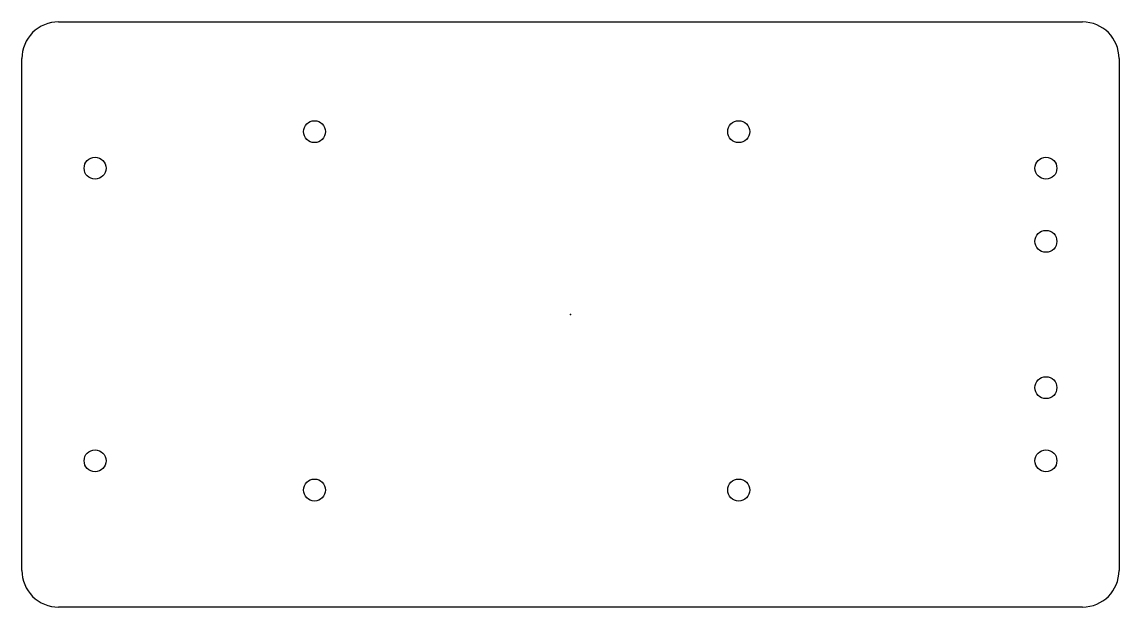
# Model space of a CAD drawing. Header units: centimetres. Extents: x -7.5 to 7.5, y -4 to 4.
import ezdxf

# ---------------------------------------------------------------- set-up
doc = ezdxf.new("R2010")
doc.units = ezdxf.units.CM
doc.header["$MEASUREMENT"] = 0
for name, color, linetype in [('wheel_4_upper_plate v6_Sketch1', 7, 'Continuous'), ('wheel_4_upper_plate v6_Sketch2', 7, 'Continuous'), ('wheel_4_upper_plate v6_Sketch3', 7, 'Continuous'), ('wheel_4_upper_plate v6_Sketch4', 7, 'Continuous')]:
    doc.layers.add(name, color=color, linetype=linetype)

msp = doc.modelspace()

# ---------------------------------------------------------------- linework, layer by layer
at = {"layer": 'wheel_4_upper_plate v6_Sketch1'}
for p, q in [((-7, 4), (7, 4)), ((-7.5, -3.5), (-7.5, 3.5)), ((7.5, 3.5), (7.5, -3.5)), ((7, -4), (-7, -4))]:
    msp.add_line(p, q, dxfattribs=at)
for centre in [(-6.5, 2), (6.5, 2), (-6.5, -2), (6.5, -2)]:
    msp.add_circle(centre, 0.15, dxfattribs=at)
for centre, start, end in [((-7, 3.5), 90, 180.0262), ((7, 3.5), 0, 90), ((-7, -3.5), 179.969, 270), ((7, -3.5), 270, 0)]:
    msp.add_arc(centre, 0.5, start, end, dxfattribs=at)
msp.add_point((0, 0), dxfattribs=at)
at = {"layer": 'wheel_4_upper_plate v6_Sketch2'}
for centre in [(-3.5, 2.5), (2.3, 2.5), (-3.5, -2.4), (2.3, -2.4)]:
    msp.add_circle(centre, 0.15, dxfattribs=at)
msp.add_point((0, 0), dxfattribs=at)
at = {"layer": 'wheel_4_upper_plate v6_Sketch3'}
for centre in [(-3.5, 2.5), (6.5, 1), (6.5, -1)]:
    msp.add_circle(centre, 0.15, dxfattribs=at)
msp.add_point((0, 0), dxfattribs=at)
at = {"layer": 'wheel_4_upper_plate v6_Sketch4'}
msp.add_point((0, 0), dxfattribs=at)

doc.saveas('drawing.dxf')
